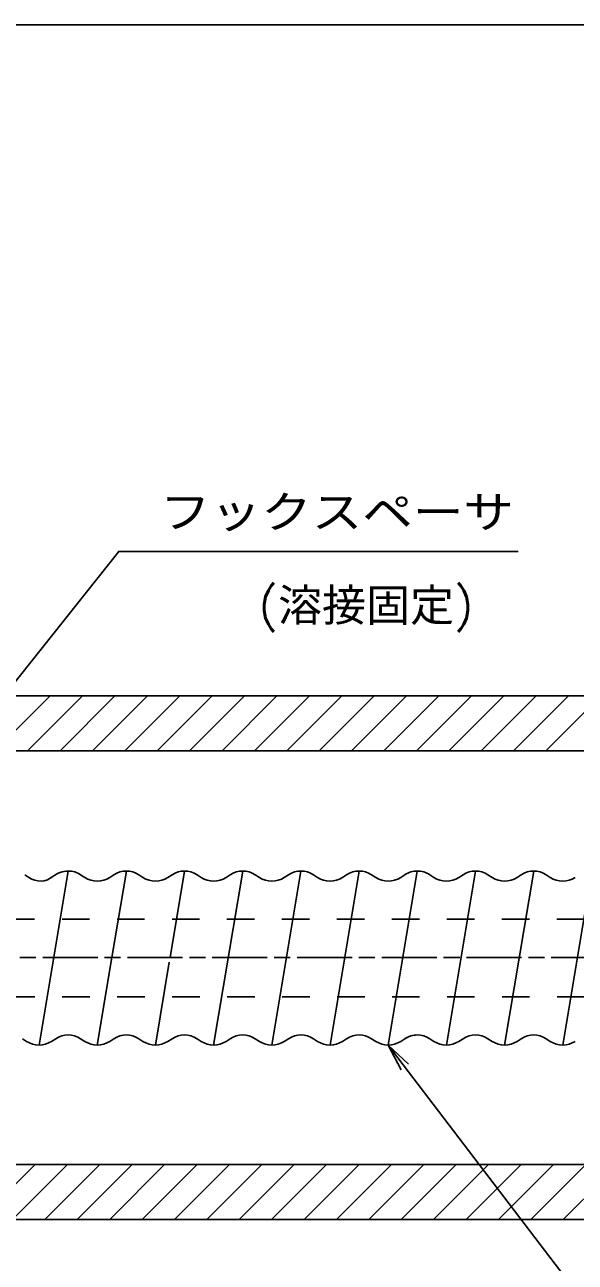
# Model space of a CAD drawing. Units: millimetres at full size, sheet at 1:1; details may follow other scales. Extents: x -2456 to -674, y 2522 to 3782.
# Drawn here: x -2211.8 to -2091.6, y 3121.9 to 3392 of the extents above; entities that cross this region are included whole.
import ezdxf
from ezdxf.enums import TextEntityAlignment as Align

# ---------------------------------------------------------------- set-up
doc = ezdxf.new("R2010")
doc.units = ezdxf.units.MM
doc.linetypes.add('CHAIN', pattern=[18.5, 12, -1.5, 3.5, -1.5])
doc.linetypes.add('DASHED_SPACED', pattern=[12, 6, -6])
for name, color, linetype, lineweight in [('0_2', 7, 'Continuous', 25), ('1外形線', 7, 'Continuous', 25), ('_-0', 7, 'Continuous', 25), ('実線中', 7, 'Continuous', 25), ('寸法線', 7, 'Continuous', 25), ('細線', 81, 'Continuous', 25)]:
    doc.layers.add(name, color=color, linetype=linetype, lineweight=lineweight)
doc.styles.add('simplex.shx', font='')
doc.styles.get('simplex.shx').set_extended_font_data('simplex.shx')

# ---------------------------------------------------------------- blocks, each defined once
blk = doc.blocks.new('open_arrow')
at = {"color": 0, "linetype": 'Continuous', "lineweight": -2}
blk.add_lwpolyline([(7.5, 1.25), (0, 0), (7.5, -1.25)], dxfattribs=at)

msp = doc.modelspace()

# ---------------------------------------------------------------- linework, layer by layer
at = {"layer": '0_2'}
msp.add_line((-2277.501, 3392.011), (-1265.517, 3392.011), dxfattribs=at)
for points in [[(-2232.021, 3225.912), (-2191.28, 3277.05), (-2185.28, 3277.05), (-2104.109, 3277.05)], [(-2132.459, 3169.325), (-2074.083, 3092.664), (-2068.083, 3092.664), (-1996.694, 3092.664)]]:
    msp.add_lwpolyline(points, dxfattribs=at)
at = {"layer": '1外形線'}
msp.add_line((-2211.521, 3170.222), (-2211.521, 3170.225), dxfattribs=at)
at = {"layer": '_-0'}
msp.add_arc((-2208.591, 3174.385), 5, 70.90796, 71.0216, dxfattribs=at)
at = {"layer": '実線中'}
for p, q in [((-2277.501, 3245.562), (-1895.322, 3245.562)), ((-2277.501, 3233.562), (-1892.413, 3233.562)), ((-2277.501, 3233.562), (-1892.413, 3233.562)), ((-1893.062, 3143.262), (-2277.501, 3143.262)), ((-1895.322, 3131.262), (-2277.501, 3131.262))]:
    msp.add_line(p, q, dxfattribs=at)
at = {"layer": '寸法線'}
for p, q in [((-2210.881, 3205.922), (-2211.786, 3206.509)), ((-2198.681, 3205.922), (-2199.586, 3206.509)), ((-2193.236, 3205.922), (-2192.331, 3206.509)), ((-2185.981, 3205.922), (-2186.886, 3206.509)), ((-2180.536, 3205.922), (-2179.631, 3206.509)), ((-2173.281, 3205.922), (-2174.186, 3206.509)), ((-2167.836, 3205.922), (-2166.931, 3206.509)), ((-2160.581, 3205.922), (-2161.486, 3206.509)), ((-2155.136, 3205.922), (-2154.231, 3206.509)), ((-2147.881, 3205.922), (-2148.786, 3206.509)), ((-2142.436, 3205.922), (-2141.531, 3206.509)), ((-2135.181, 3205.922), (-2136.086, 3206.509)), ((-2129.736, 3205.922), (-2128.831, 3206.509)), ((-2122.481, 3205.922), (-2123.386, 3206.509)), ((-2117.036, 3205.922), (-2116.131, 3206.509)), ((-2109.781, 3205.922), (-2110.686, 3206.509)), ((-2104.336, 3205.922), (-2103.431, 3206.509)), ((-2097.081, 3205.922), (-2097.986, 3206.509)), ((-2212.286, 3170.719), (-2211.381, 3170.132)), ((-2205.936, 3170.132), (-2205.031, 3170.719)), ((-2199.586, 3170.719), (-2198.681, 3170.132)), ((-2199.021, 3170.362), (-2199.021, 3170.352)), ((-2192.331, 3170.719), (-2193.236, 3170.132)), ((-2192.331, 3170.719), (-2193.236, 3170.132)), ((-2186.886, 3170.719), (-2185.981, 3170.132)), ((-2179.631, 3170.719), (-2180.536, 3170.132)), ((-2174.186, 3170.719), (-2173.281, 3170.132)), ((-2166.931, 3170.719), (-2167.836, 3170.132)), ((-2161.486, 3170.719), (-2160.581, 3170.132)), ((-2154.231, 3170.719), (-2155.136, 3170.132)), ((-2148.786, 3170.719), (-2147.881, 3170.132)), ((-2141.531, 3170.719), (-2142.436, 3170.132)), ((-2136.086, 3170.719), (-2135.181, 3170.132)), ((-2128.831, 3170.719), (-2129.736, 3170.132)), ((-2123.386, 3170.719), (-2122.481, 3170.132)), ((-2116.131, 3170.719), (-2117.036, 3170.132)), ((-2116.131, 3170.719), (-2117.036, 3170.132)), ((-2110.686, 3170.719), (-2109.781, 3170.132)), ((-2103.431, 3170.719), (-2104.336, 3170.132)), ((-2097.986, 3170.719), (-2097.081, 3170.132))]:
    msp.add_line(p, q, dxfattribs=at)
at = {"layer": '寸法線', "color": 81}
for p, q in [((-2208.659, 3169.325), (-2202.309, 3207.315)), ((-2192.768, 3188.412), (-2189.609, 3207.315)), ((-2180.068, 3188.412), (-2176.909, 3207.315)), ((-2170.559, 3169.325), (-2164.209, 3207.315)), ((-2157.859, 3169.325), (-2151.509, 3207.315)), ((-2145.159, 3169.325), (-2138.809, 3207.315)), ((-2132.459, 3169.325), (-2126.109, 3207.315)), ((-2119.759, 3169.325), (-2113.409, 3207.315)), ((-2107.059, 3169.325), (-2100.709, 3207.315)), ((-2094.359, 3169.325), (-2088.009, 3207.315)), ((-2195.959, 3169.325), (-2192.768, 3188.412)), ((-2183.259, 3169.325), (-2180.239, 3187.39))]:
    msp.add_line(p, q, dxfattribs=at)
at = {"layer": '寸法線', "color": 2, "linetype": 'DASHED_SPACED'}
for p, q in [((-1897.644, 3196.82), (-2298.021, 3196.82)), ((-1897.596, 3179.82), (-2298.021, 3179.82))]:
    msp.add_line(p, q, dxfattribs=at)
at = {"layer": '寸法線', "color": 1, "linetype": 'CHAIN'}
msp.add_line((-1881.36, 3188.412), (-2338.399, 3188.412), dxfattribs=at)
at = {"layer": '寸法線'}
for centre, radius, start, end in [((-2208.392, 3209.362), 4.247, 234.10774, 310.72234), ((-2202.158, 3201.621), 5.696, 91.51429, 127.44418), ((-2202.309, 3202.315), 5, 57.00469, 90), ((-2189.609, 3202.315), 5, 57.00469, 122.99531), ((-2176.909, 3202.315), 5, 57.00469, 122.99531), ((-2164.209, 3202.315), 5, 57.00469, 122.99531), ((-2151.509, 3202.315), 5, 57.00469, 122.99531), ((-2138.809, 3202.315), 5, 57.00469, 122.99531), ((-2126.109, 3202.315), 5, 90, 122.99531), ((-2126.109, 3202.315), 5, 57.00469, 90), ((-2113.409, 3202.315), 5, 57.00469, 122.99531), ((-2100.709, 3202.315), 5, 57.00469, 122.99531), ((-2195.959, 3210.115), 5, 237.00469, 302.99531), ((-2183.259, 3210.115), 5, 237.00469, 302.99531), ((-2170.559, 3210.115), 5, 237.00469, 302.99531), ((-2157.859, 3210.115), 5, 237.00469, 302.99531), ((-2145.159, 3210.115), 5, 237.00469, 302.99531), ((-2132.459, 3210.115), 5, 237.00469, 302.99531), ((-2119.759, 3210.115), 5, 237.00469, 302.99531), ((-2107.059, 3210.115), 5, 237.00469, 302.99531), ((-2094.359, 3210.115), 5, 237.00469, 302.99531), ((-2202.309, 3166.525), 5, 57.00469, 122.99531), ((-2189.609, 3166.525), 5, 57.00469, 122.99531), ((-2176.909, 3166.525), 5, 57.00469, 122.99531), ((-2164.209, 3166.525), 5, 57.00469, 122.99531), ((-2151.509, 3166.525), 5, 57.00469, 122.99531), ((-2138.809, 3166.525), 5, 57.00469, 122.99531), ((-2126.109, 3166.525), 5, 57.00469, 122.99531), ((-2126.109, 3166.525), 5, 90, 122.99531), ((-2113.409, 3166.525), 5, 57.00469, 122.99531), ((-2100.709, 3166.525), 5, 57.00469, 122.99531), ((-2208.659, 3174.325), 5, 237.00469, 302.99531), ((-2195.959, 3174.325), 5, 237.00469, 302.99531), ((-2183.259, 3174.325), 5, 237.00469, 302.99531), ((-2170.559, 3174.325), 5, 237.00469, 302.99531), ((-2157.859, 3174.325), 5, 237.00469, 302.99531), ((-2145.159, 3174.325), 5, 237.00469, 302.99531), ((-2132.459, 3174.325), 5, 237.00469, 302.99531), ((-2119.759, 3174.325), 5, 237.00469, 302.99531), ((-2107.059, 3174.325), 5, 237.00469, 302.99531), ((-2094.359, 3174.325), 5, 237.00469, 302.99531)]:
    msp.add_arc(centre, radius, start, end, dxfattribs=at)
at = {"layer": '細線'}
for p, q in [((-2218.231, 3233.562), (-2206.231, 3245.562)), ((-2211.16, 3233.562), (-2199.16, 3245.562)), ((-2204.089, 3233.562), (-2192.089, 3245.562)), ((-2197.018, 3233.562), (-2185.018, 3245.562)), ((-2189.947, 3233.562), (-2177.947, 3245.562)), ((-2182.876, 3233.562), (-2170.876, 3245.562)), ((-2175.805, 3233.562), (-2163.805, 3245.562)), ((-2168.734, 3233.562), (-2156.734, 3245.562)), ((-2161.663, 3233.562), (-2149.663, 3245.562)), ((-2154.592, 3233.562), (-2142.592, 3245.562)), ((-2147.52, 3233.562), (-2135.52, 3245.562)), ((-2140.449, 3233.562), (-2128.449, 3245.562)), ((-2133.378, 3233.562), (-2121.378, 3245.562)), ((-2126.307, 3233.562), (-2114.307, 3245.562)), ((-2119.236, 3233.562), (-2107.236, 3245.562)), ((-2112.165, 3233.562), (-2100.165, 3245.562)), ((-2105.094, 3233.562), (-2093.094, 3245.562)), ((-2098.023, 3233.562), (-2086.023, 3245.562)), ((-2221.536, 3131.262), (-2209.536, 3143.262)), ((-2214.465, 3131.262), (-2202.465, 3143.262)), ((-2207.394, 3131.262), (-2195.394, 3143.262)), ((-2200.323, 3131.262), (-2188.323, 3143.262)), ((-2193.252, 3131.262), (-2181.252, 3143.262)), ((-2186.181, 3131.262), (-2174.181, 3143.262)), ((-2179.11, 3131.262), (-2167.11, 3143.262)), ((-2172.039, 3131.262), (-2160.039, 3143.262)), ((-2164.968, 3131.262), (-2152.968, 3143.262)), ((-2157.897, 3131.262), (-2145.897, 3143.262)), ((-2150.825, 3131.262), (-2138.825, 3143.262)), ((-2143.754, 3131.262), (-2131.754, 3143.262)), ((-2136.683, 3131.262), (-2124.683, 3143.262)), ((-2129.612, 3131.262), (-2117.612, 3143.262)), ((-2122.541, 3131.262), (-2110.541, 3143.262)), ((-2115.47, 3131.262), (-2103.47, 3143.262)), ((-2108.399, 3131.262), (-2096.399, 3143.262)), ((-2101.328, 3131.262), (-2089.328, 3143.262)), ((-2094.257, 3131.262), (-2082.257, 3143.262))]:
    msp.add_line(p, q, dxfattribs=at)

# ---------------------------------------------------------------- block references
at = {"layer": '0_2', "xscale": 0.8, "yscale": 0.8, "rotation": 307.3}
msp.add_blockref('open_arrow', (-2132.459, 3169.325), dxfattribs=at)

# ---------------------------------------------------------------- texts
at = {"layer": '0_2', "style": 'simplex.shx', "width": 1.15}
msp.add_text('フックスペーサ', height=7.038, dxfattribs=at).set_placement((-2182.28, 3280.05), align=Align.BOTTOM_LEFT)
at = {"layer": '0_2', "style": 'simplex.shx'}
msp.add_text('(溶接固定)', height=7.038, dxfattribs=at).set_placement((-2160.714, 3259.714), align=Align.BOTTOM_LEFT)

doc.saveas('drawing.dxf')
